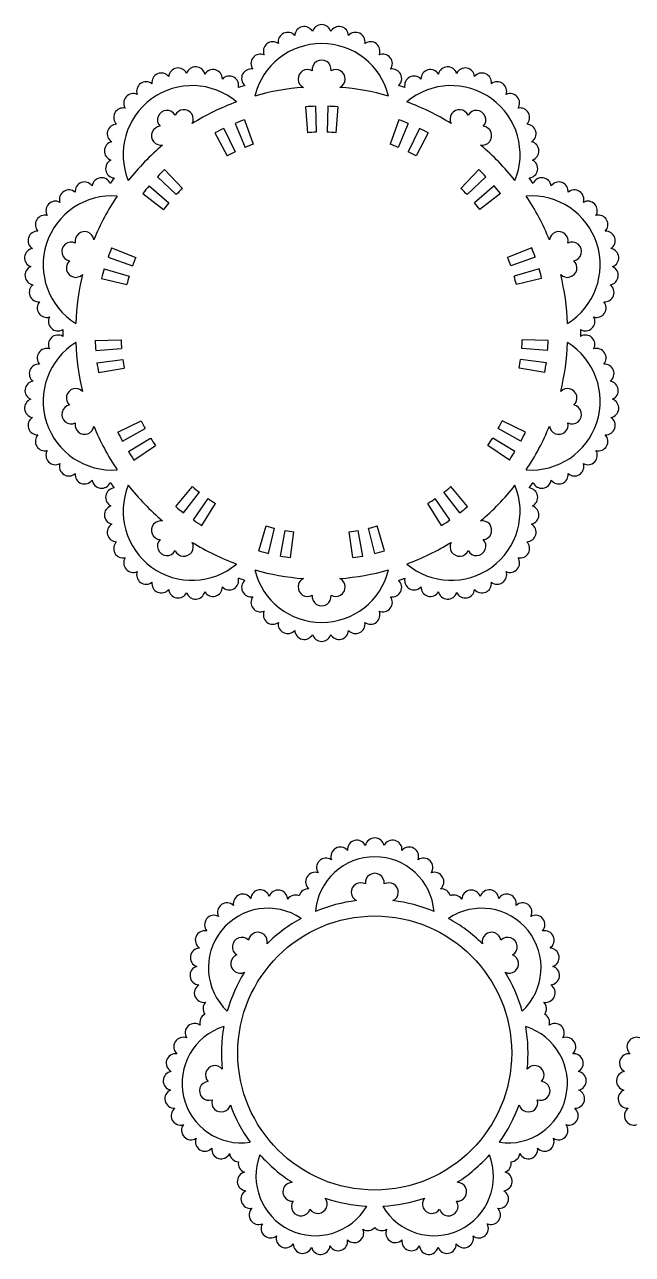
# Model space of a CAD drawing. Extents: x -1148 to -591, y -398 to -134.
# Drawn here: x -1148.2 to -1019.5, y -396.3 to -136 of the extents above; entities that cross this region are included whole.
import ezdxf

# ---------------------------------------------------------------- set-up
doc = ezdxf.new("R2010")
doc.units = 0
doc.layers.get('0').update_dxf_attribs({"linetype": 'CONTINUOUS'})

msp = doc.modelspace()

# ---------------------------------------------------------------- linework, layer by layer
for p, q in [((-1101.550486, -148.943117), (-1102.912546, -149.385678)), ((-1067.666352, -149.385678), (-1069.028413, -148.943117)), ((-1088.699178, -153.427978), (-1088.30848, -158.914083)), ((-1086.58723, -153.324265), (-1086.438526, -158.822255)), ((-1083.991668, -153.324265), (-1084.140373, -158.822255)), ((-1081.879721, -153.427978), (-1082.270419, -158.914083)), ((-1105.991253, -158.000421), (-1103.619171, -162.962601)), ((-1103.620089, -156.944711), (-1101.519703, -162.027858)), ((-1101.648545, -156.180451), (-1099.774065, -161.351169)), ((-1068.930354, -156.180451), (-1070.804833, -161.351169)), ((-1066.95881, -156.944711), (-1069.059195, -162.027858)), ((-1064.587646, -158.000421), (-1066.959727, -162.962601)), ((-1107.87843, -158.954174), (-1105.290109, -163.80707)), ((-1062.700469, -158.954174), (-1065.28879, -163.80707)), ((-1129.223456, -168.501673), (-1130.065256, -169.66031)), ((-1120.078976, -168.235751), (-1116.092676, -172.025133)), ((-1118.588733, -166.735665), (-1114.77319, -170.696932)), ((-1051.990165, -166.735665), (-1055.805708, -170.696932)), ((-1050.499923, -168.235751), (-1054.486223, -172.025133)), ((-1040.513643, -169.66031), (-1041.355442, -168.501673)), ((-1121.815746, -170.164629), (-1117.630441, -173.732994)), ((-1048.763153, -170.164629), (-1052.948458, -173.732994)), ((-1123.151841, -171.80351), (-1118.813442, -175.184086)), ((-1047.427058, -171.80351), (-1051.765457, -175.184086)), ((-1129.771173, -183.268529), (-1124.674309, -185.335405)), ((-1040.807726, -183.268529), (-1045.90459, -185.335405)), ((-1130.522437, -185.245061), (-1125.339491, -187.08546)), ((-1040.056461, -185.245061), (-1045.239408, -187.08546)), ((-1131.878501, -189.754218), (-1126.540172, -191.077942)), ((-1131.32451, -187.713588), (-1126.049659, -189.271134)), ((-1039.254389, -187.713588), (-1044.529239, -189.271134)), ((-1038.700398, -189.754218), (-1044.038726, -191.077942)), ((-1140.115129, -200.59064), (-1140.115129, -202.022795)), ((-1133.262318, -202.920359), (-1127.765427, -202.735463)), ((-1037.31658, -202.920359), (-1042.813472, -202.735463)), ((-1030.463769, -200.59064), (-1030.463769, -202.022795)), ((-1133.144704, -205.031578), (-1127.66129, -204.604771)), ((-1037.434195, -205.031578), (-1042.917609, -204.604771)), ((-1132.873394, -207.612921), (-1127.421067, -206.890336)), ((-1037.705505, -207.612921), (-1043.157832, -206.890336)), ((-1132.549491, -209.702459), (-1127.134278, -208.740447)), ((-1038.029408, -209.702459), (-1043.444621, -208.740447)), ((-1128.458519, -222.293176), (-1123.512063, -219.888478)), ((-1042.12038, -222.293176), (-1047.066836, -219.888478)), ((-1127.492363, -224.174033), (-1122.656612, -221.55382)), ((-1126.194582, -226.421855), (-1121.507535, -223.544079)), ((-1044.384317, -226.421855), (-1049.071363, -223.544079)), ((-1043.086536, -224.174033), (-1047.922286, -221.55382)), ((-1125.04879, -228.199), (-1120.493032, -225.117592)), ((-1045.530109, -228.199), (-1050.085866, -225.117592)), ((-1130.065256, -232.953125), (-1129.223456, -234.111763)), ((-1116.190395, -238.037244), (-1112.649662, -233.828538)), ((-1054.388504, -238.037244), (-1057.929237, -233.828538)), ((-1041.355442, -234.111763), (-1040.513643, -232.953125)), ((-1114.542754, -239.362521), (-1111.190813, -235.00196)), ((-1112.442901, -240.888154), (-1109.331568, -236.352781)), ((-1058.135998, -240.888154), (-1061.247331, -236.352781)), ((-1056.036144, -239.362521), (-1059.388086, -235.00196)), ((-1110.673338, -242.04562), (-1107.764768, -237.377621)), ((-1059.905561, -242.04562), (-1062.814131, -237.377621)), ((-1098.579217, -247.43027), (-1097.056431, -242.14528)), ((-1096.534984, -247.970815), (-1095.246433, -242.623887)), ((-1093.996141, -248.510463), (-1092.998499, -243.1017)), ((-1091.908781, -248.848115), (-1091.150316, -243.400663)), ((-1078.670118, -248.848115), (-1079.428583, -243.400663)), ((-1076.582758, -248.510463), (-1077.5804, -243.1017)), ((-1074.043915, -247.970815), (-1075.332466, -242.623887)), ((-1071.999682, -247.43027), (-1073.522467, -242.14528)), ((-1101.550486, -253.670318), (-1102.912546, -253.227758)), ((-1069.028413, -253.670318), (-1067.666352, -253.227758))]:
    msp.add_line(p, q)
msp.add_circle((-1074.044461, -353.690613), 29)
for centre, radius, start, end in [((-1092.487995, -139.685166), 2, 41.037374, 190.391197), ((-1088.981284, -138.458115), 2, 28.180232, 177.534054), ((-1085.289449, -138.042145), 2, 15.323089, 164.676911), ((-1081.597614, -138.458115), 2, 2.465946, 151.819768), ((-1078.090904, -139.685166), 2, 349.608803, 138.962626), ((-1085.289449, -154.6331), 14.590955, 13.791641, 166.208359), ((-1095.633741, -141.661769), 2, 53.894517, 203.24834), ((-1074.945158, -141.661769), 2, 336.75166, 126.105483), ((-1098.260781, -144.288809), 2, 66.75166, 216.105483), ((-1072.318118, -144.288809), 2, 323.894517, 113.24834), ((-1115.685943, -147.222636), 2, 25.608803, 174.962626), ((-1111.979163, -146.972719), 2, 12.75166, 162.105483), ((-1108.309708, -147.553903), 2, 359.894517, 149.24834), ((-1100.237384, -147.434555), 2, 79.608803, 228.962626), ((-1088.275834, -147.536423), 2, 59.883195, 244.037005), ((-1085.289449, -145.545107), 2, 352.492614, 187.507386), ((-1082.303064, -147.536423), 2, 295.962995, 120.116805), ((-1070.341515, -147.434555), 2, 311.037374, 100.391197), ((-1062.269191, -147.553903), 2, 30.75166, 180.105483), ((-1058.599736, -146.972719), 2, 17.894517, 167.24834), ((-1054.892956, -147.222636), 2, 5.037374, 154.391197), ((-1122.475432, -150.124603), 2, 51.323089, 200.676911), ((-1119.244174, -148.291124), 2, 38.465946, 187.819768), ((-1104.86158, -148.937047), 2, 347.037374, 136.391197), ((-1065.717319, -148.937047), 2, 43.608803, 192.962626), ((-1051.334725, -148.291124), 2, 352.180232, 141.534054), ((-1048.103466, -150.124603), 2, 339.323089, 128.676911), ((-1112.723513, -163.546968), 14.590955, 49.791641, 202.208359), ((-1125.217689, -152.631136), 2, 64.180232, 213.534054), ((-1085.289449, -201.306718), 52.115431, 94.249747, 105.777472), ((-1085.289449, -201.306718), 52.115431, 74.222528, 85.750253), ((-1057.855385, -163.546968), 14.590955, 337.791641, 130.208359), ((-1045.36121, -152.631136), 2, 326.465946, 115.819768), ((-1085.289449, -201.306718), 52.115431, 110.222528, 121.750253), ((-1085.289449, -201.306718), 48, 91.549301, 94.073495), ((-1085.289449, -201.306718), 48, 85.926505, 88.450699), ((-1085.289449, -201.306718), 52.115431, 58.249747, 69.777472), ((-1127.333435, -155.685034), 2, 77.037374, 226.391197), ((-1118.065302, -156.194627), 2, 28.492614, 223.507386), ((-1114.478799, -156.050283), 2, 331.962995, 156.116805), ((-1056.100099, -156.050283), 2, 23.883195, 208.037005), ((-1052.513597, -156.194627), 2, 316.492614, 151.507386), ((-1043.245464, -155.685034), 2, 313.608803, 102.962626), ((-1128.716578, -159.133163), 2, 89.894517, 239.24834), ((-1119.310872, -159.560989), 2, 95.883195, 280.037005), ((-1085.289449, -201.306718), 48, 115.549301, 118.073495), ((-1085.289449, -201.306718), 48, 109.926505, 112.450699), ((-1085.289449, -201.306718), 48, 67.549301, 70.073495), ((-1085.289449, -201.306718), 48, 61.926505, 64.450699), ((-1051.268027, -159.560989), 2, 259.962995, 84.116805), ((-1041.86232, -159.133163), 2, 300.75166, 90.105483), ((-1129.297763, -162.802618), 2, 102.75166, 252.105483), ((-1085.289449, -201.306718), 42.5, 109.926505, 112.450699), ((-1085.289449, -201.306718), 42.5, 91.549301, 94.073495), ((-1085.289449, -201.306718), 42.5, 85.926505, 88.450699), ((-1085.289449, -201.306718), 42.5, 67.549301, 70.073495), ((-1041.281136, -162.802618), 2, 287.894517, 77.24834), ((-1085.289449, -201.306718), 52.115431, 130.249747, 141.777472), ((-1085.289449, -201.306718), 42.5, 115.549301, 118.073495), ((-1085.289449, -201.306718), 42.5, 61.926505, 64.450699), ((-1085.289449, -201.306718), 52.115431, 38.222528, 49.750253), ((-1129.047845, -166.509398), 2, 115.608803, 264.962626), ((-1041.531053, -166.509398), 2, 275.037374, 64.391197), ((-1131.905756, -170.442973), 2, 23.037374, 172.391197), ((-1085.289449, -201.306718), 48, 133.926505, 136.450699), ((-1085.289449, -201.306718), 48, 43.549301, 46.073495), ((-1038.673143, -170.442973), 2, 7.608803, 156.962626), ((-1138.818605, -173.037409), 2, 48.75166, 198.105483), ((-1135.508342, -171.350746), 2, 35.894517, 185.24834), ((-1085.289449, -201.306718), 48, 139.549301, 142.073495), ((-1085.289449, -201.306718), 42.5, 133.926505, 136.450699), ((-1085.289449, -201.306718), 42.5, 43.549301, 46.073495), ((-1085.289449, -201.306718), 48, 37.926505, 40.450699), ((-1035.070557, -171.350746), 2, 354.75166, 144.105483), ((-1031.760294, -173.037409), 2, 341.894517, 131.24834), ((-1129.678697, -186.883777), 14.590955, 85.791641, 238.208359), ((-1141.670555, -175.418387), 2, 61.608803, 210.962626), ((-1085.289449, -201.306718), 52.115431, 146.222528, 157.750253), ((-1085.289449, -201.306718), 42.5, 139.549301, 142.073495), ((-1085.289449, -201.306718), 42.5, 37.926505, 40.450699), ((-1040.900201, -186.883777), 14.590955, 301.791641, 94.208359), ((-1085.289449, -201.306718), 52.115431, 22.249747, 33.777472), ((-1028.908344, -175.418387), 2, 329.037374, 118.391197), ((-1143.921183, -178.374288), 2, 74.465946, 223.819768), ((-1026.657716, -178.374288), 2, 316.180232, 105.534054), ((-1145.457634, -181.75689), 2, 87.323089, 236.676911), ((-1138.321893, -184.075432), 2, 64.492614, 259.507386), ((-1135.505195, -181.850562), 2, 7.962995, 192.116805), ((-1035.073704, -181.850562), 2, 347.883195, 172.037005), ((-1032.257006, -184.075432), 2, 280.492614, 115.507386), ((-1025.121265, -181.75689), 2, 303.323089, 92.676911), ((-1146.202863, -185.396575), 2, 100.180232, 249.534054), ((-1085.289449, -201.306718), 48, 157.926505, 160.450699), ((-1085.289449, -201.306718), 48, 19.549301, 22.073495), ((-1024.376036, -185.396575), 2, 290.465946, 79.819768), ((-1146.119501, -189.110835), 2, 113.037374, 262.391197), ((-1137.350882, -187.531004), 2, 131.883195, 316.037005), ((-1085.289449, -201.306718), 42.5, 157.926505, 160.450699), ((-1085.289449, -201.306718), 42.5, 19.549301, 22.073495), ((-1033.228016, -187.531004), 2, 223.962995, 48.116805), ((-1024.459398, -189.110835), 2, 277.608803, 66.962626), ((-1085.289449, -201.306718), 52.115431, 166.249747, 177.777472), ((-1085.289449, -201.306718), 48, 163.549301, 166.073495), ((-1085.289449, -201.306718), 42.5, 163.549301, 166.073495), ((-1085.289449, -201.306718), 42.5, 13.926505, 16.450699), ((-1085.289449, -201.306718), 48, 13.926505, 16.450699), ((-1085.289449, -201.306718), 52.115431, 2.222528, 13.750253), ((-1145.211728, -192.713421), 2, 125.894517, 275.24834), ((-1025.36717, -192.713421), 2, 264.75166, 54.105483), ((-1143.525065, -196.023684), 2, 138.75166, 288.105483), ((-1027.053834, -196.023684), 2, 251.894517, 41.24834), ((-1141.144087, -198.875634), 2, 151.608803, 300.962626), ((-1029.434812, -198.875634), 2, 239.037374, 28.391197), ((-1141.144087, -203.737801), 2, 59.037374, 208.391197), ((-1085.289449, -201.306718), 48, 181.926505, 184.450699), ((-1085.289449, -201.306718), 42.5, 181.926505, 184.450699), ((-1085.289449, -201.306718), 42.5, 355.549301, 358.073495), ((-1085.289449, -201.306718), 48, 355.549301, 358.073495), ((-1029.434812, -203.737801), 2, 331.608803, 120.962626), ((-1143.525065, -206.589752), 2, 71.894517, 221.24834), ((-1129.678697, -215.729659), 14.590955, 121.791641, 274.208359), ((-1085.289449, -201.306718), 52.115431, 182.222528, 193.750253), ((-1040.900201, -215.729659), 14.590955, 265.791641, 58.208359), ((-1085.289449, -201.306718), 52.115431, 346.249747, 357.777472), ((-1027.053834, -206.589752), 2, 318.75166, 108.105483), ((-1145.211728, -209.900015), 2, 84.75166, 234.105483), ((-1085.289449, -201.306718), 48, 187.549301, 190.073495), ((-1085.289449, -201.306718), 42.5, 187.549301, 190.073495), ((-1085.289449, -201.306718), 42.5, 349.926505, 352.450699), ((-1085.289449, -201.306718), 48, 349.926505, 352.450699), ((-1025.36717, -209.900015), 2, 305.894517, 95.24834), ((-1146.119501, -213.502601), 2, 97.608803, 246.962626), ((-1137.350882, -215.082432), 2, 43.962995, 228.116805), ((-1033.228016, -215.082432), 2, 311.883195, 136.037005), ((-1024.459398, -213.502601), 2, 293.037374, 82.391197), ((-1146.202863, -217.216861), 2, 110.465946, 259.819768), ((-1024.376036, -217.216861), 2, 280.180232, 69.534054), ((-1138.321893, -218.538003), 2, 100.492614, 295.507386), ((-1032.257006, -218.538003), 2, 244.492614, 79.507386), ((-1145.457634, -220.856546), 2, 123.323089, 272.676911), ((-1135.505195, -220.762874), 2, 167.883195, 352.037005), ((-1085.289449, -201.306718), 52.115431, 202.249747, 213.777472), ((-1085.289449, -201.306718), 42.5, 205.926505, 208.450699), ((-1085.289449, -201.306718), 42.5, 331.549301, 334.073495), ((-1085.289449, -201.306718), 52.115431, 326.222528, 337.750253), ((-1035.073704, -220.762874), 2, 187.962995, 12.116805), ((-1025.121265, -220.856546), 2, 267.323089, 56.676911), ((-1143.921183, -224.239148), 2, 136.180232, 285.534054), ((-1085.289449, -201.306718), 48, 205.926505, 208.450699), ((-1085.289449, -201.306718), 42.5, 211.549301, 214.073495), ((-1085.289449, -201.306718), 42.5, 325.926505, 328.450699), ((-1085.289449, -201.306718), 48, 331.549301, 334.073495), ((-1026.657716, -224.239148), 2, 254.465946, 43.819768), ((-1141.670555, -227.195048), 2, 149.037374, 298.391197), ((-1085.289449, -201.306718), 48, 211.549301, 214.073495), ((-1085.289449, -201.306718), 48, 325.926505, 328.450699), ((-1028.908344, -227.195048), 2, 241.608803, 30.962626), ((-1138.818605, -229.576026), 2, 161.894517, 311.24834), ((-1031.760294, -229.576026), 2, 228.75166, 18.105483), ((-1135.508342, -231.26269), 2, 174.75166, 324.105483), ((-1035.070557, -231.26269), 2, 215.894517, 5.24834), ((-1131.905756, -232.170462), 2, 187.608803, 336.962626), ((-1129.047845, -236.104038), 2, 95.037374, 244.391197), ((-1112.723513, -239.066468), 14.590955, 157.791641, 310.208359), ((-1085.289449, -201.306718), 52.115431, 218.222528, 229.750253), ((-1085.289449, -201.306718), 42.5, 229.926505, 232.450699), ((-1057.855385, -239.066468), 14.590955, 229.791641, 22.208359), ((-1085.289449, -201.306718), 42.5, 307.549301, 310.073495), ((-1085.289449, -201.306718), 52.115431, 310.249747, 321.777472), ((-1041.531053, -236.104038), 2, 295.608803, 84.962626), ((-1038.673143, -232.170462), 2, 203.037374, 352.391197), ((-1085.289449, -201.306718), 42.5, 235.549301, 238.073495), ((-1085.289449, -201.306718), 42.5, 301.926505, 304.450699), ((-1129.297763, -239.810818), 2, 107.894517, 257.24834), ((-1085.289449, -201.306718), 48, 229.926505, 232.450699), ((-1085.289449, -201.306718), 48, 307.549301, 310.073495), ((-1041.281136, -239.810818), 2, 282.75166, 72.105483), ((-1128.716578, -243.480273), 2, 120.75166, 270.105483), ((-1119.310872, -243.052447), 2, 79.962995, 264.116805), ((-1085.289449, -201.306718), 48, 235.549301, 238.073495), ((-1085.289449, -201.306718), 48, 301.926505, 304.450699), ((-1051.268027, -243.052447), 2, 275.883195, 100.037005), ((-1041.86232, -243.480273), 2, 269.894517, 59.24834), ((-1085.289449, -201.306718), 42.5, 253.926505, 256.450699), ((-1085.289449, -201.306718), 42.5, 259.549301, 262.073495), ((-1085.289449, -201.306718), 42.5, 277.926505, 280.450699), ((-1085.289449, -201.306718), 42.5, 283.549301, 286.073495), ((-1127.333435, -246.928401), 2, 133.608803, 282.962626), ((-1118.065302, -246.418809), 2, 136.492614, 331.507386), ((-1114.478799, -246.563153), 2, 203.883195, 28.037005), ((-1085.289449, -201.306718), 52.115431, 238.249747, 249.777472), ((-1085.289449, -201.306718), 52.115431, 290.222528, 301.750253), ((-1056.100099, -246.563153), 2, 151.962995, 336.116805), ((-1052.513597, -246.418809), 2, 208.492614, 43.507386), ((-1043.245464, -246.928401), 2, 257.037374, 46.391197), ((-1125.217689, -249.9823), 2, 146.465946, 295.819768), ((-1085.289449, -201.306718), 48, 253.926505, 256.450699), ((-1085.289449, -201.306718), 48, 259.549301, 262.073495), ((-1085.289449, -201.306718), 48, 277.926505, 280.450699), ((-1085.289449, -201.306718), 48, 283.549301, 286.073495), ((-1045.36121, -249.9823), 2, 244.180232, 33.534054), ((-1122.475432, -252.488832), 2, 159.323089, 308.676911), ((-1085.289449, -201.306718), 52.115431, 254.222528, 265.750253), ((-1085.289449, -247.980335), 14.590955, 193.791641, 346.208359), ((-1085.289449, -201.306718), 52.115431, 274.249747, 285.777472), ((-1048.103466, -252.488832), 2, 231.323089, 20.676911), ((-1119.244174, -254.322312), 2, 172.180232, 321.534054), ((-1108.309708, -255.059532), 2, 210.75166, 0.105483), ((-1104.86158, -253.676389), 2, 223.608803, 12.962626), ((-1100.237384, -255.178881), 2, 131.037374, 280.391197), ((-1088.275834, -255.077013), 2, 115.962995, 300.116805), ((-1082.303064, -255.077013), 2, 239.883195, 64.037005), ((-1070.341515, -255.178881), 2, 259.608803, 48.962626), ((-1065.717319, -253.676389), 2, 167.037374, 316.391197), ((-1062.269191, -255.059532), 2, 179.894517, 329.24834), ((-1051.334725, -254.322312), 2, 218.465946, 7.819768), ((-1115.685943, -255.3908), 2, 185.037374, 334.391197), ((-1111.979163, -255.640717), 2, 197.894517, 347.24834), ((-1098.260781, -258.324627), 2, 143.894517, 293.24834), ((-1085.289449, -257.068329), 2, 172.492614, 7.507386), ((-1072.318118, -258.324627), 2, 246.75166, 36.105483), ((-1058.599736, -255.640717), 2, 192.75166, 342.105483), ((-1054.892956, -255.3908), 2, 205.608803, 354.962626), ((-1095.633741, -260.951667), 2, 156.75166, 306.105483), ((-1074.945158, -260.951667), 2, 233.894517, 23.24834), ((-1092.487995, -262.92827), 2, 169.608803, 318.962626), ((-1078.090904, -262.92827), 2, 221.037374, 10.391197), ((-1088.981284, -264.155321), 2, 182.465946, 331.819768), ((-1085.289449, -264.571291), 2, 195.323089, 344.676911), ((-1081.597614, -264.155321), 2, 208.180232, 357.534054), ((-1077.820878, -310.655168), 2, 25.277207, 184.722793), ((-1074.044461, -310.157993), 2, 10.277207, 169.722793), ((-1070.268044, -310.655168), 2, 355.277207, 154.722793), ((-1074.044461, -324.748949), 12.590955, 4.579722, 175.420278), ((-1081.339939, -312.112811), 2, 40.277207, 199.722793), ((-1066.748983, -312.112811), 2, 340.277207, 139.722793), ((-1084.361824, -314.431585), 2, 55.277207, 214.722793), ((-1063.727097, -314.431585), 2, 325.277207, 124.722793), ((-1086.680599, -317.453471), 2, 70.277207, 229.722793), ((-1074.044461, -317.660955), 2, 352.492614, 187.507386), ((-1061.408323, -317.453471), 2, 310.277207, 109.722793), ((-1102.00264, -322.063443), 2, 31.705779, 191.151364), ((-1098.305634, -321.14657), 2, 16.705779, 176.151364), ((-1094.497296, -321.217794), 2, 1.705779, 161.151364), ((-1088.138242, -320.972532), 2, 85.277207, 164.208857), ((-1077.030846, -319.652272), 2, 59.883195, 244.037005), ((-1071.058076, -319.652272), 2, 295.962995, 120.116805), ((-1059.95068, -320.972532), 2, 15.791143, 94.722793), ((-1053.591626, -321.217794), 2, 18.848636, 178.294221), ((-1049.783288, -321.14657), 2, 3.848636, 163.294221), ((-1046.086282, -322.063443), 2, 348.848636, 148.294221), ((-1105.336369, -323.90593), 2, 46.705779, 206.151364), ((-1090.837158, -322.272262), 2, 67.219714, 146.151364), ((-1074.044461, -353.690613), 32.470671, 96.830761, 112.738502), ((-1074.044461, -353.690613), 32.470671, 67.261498, 83.169239), ((-1057.251763, -322.272262), 2, 33.848636, 112.780286), ((-1042.752553, -323.90593), 2, 333.848636, 133.294221), ((-1108.079633, -326.548469), 2, 61.705779, 221.151364), ((-1096.671965, -335.645781), 12.590955, 56.008294, 226.848849), ((-1074.044461, -353.690613), 32.470671, 118.690069, 134.59781), ((-1051.416957, -335.645781), 12.590955, 313.151151, 123.991706), ((-1074.044461, -353.690613), 32.470671, 45.40219, 61.309931), ((-1040.009288, -326.548469), 2, 318.848636, 118.294221), ((-1110.045484, -329.810974), 2, 76.705779, 236.151364), ((-1038.043438, -329.810974), 2, 303.848636, 103.294221), ((-1102.213582, -331.226489), 2, 43.921185, 238.935958), ((-1098.794727, -330.133205), 2, 347.391566, 171.545376), ((-1049.294194, -330.133205), 2, 8.454624, 192.608434), ((-1045.87534, -331.226489), 2, 301.064042, 136.078815), ((-1111.099952, -333.471112), 2, 91.705779, 251.151364), ((-1102.518688, -334.802904), 2, 111.311766, 295.465577), ((-1045.570233, -334.802904), 2, 244.534423, 68.688234), ((-1036.98897, -333.471112), 2, 288.848636, 88.294221), ((-1111.171176, -337.279449), 2, 106.705779, 266.151364), ((-1036.917746, -337.279449), 2, 273.848636, 73.294221), ((-1074.044461, -353.690613), 32.470671, 148.259333, 164.167074), ((-1074.044461, -353.690613), 32.470671, 15.832926, 31.740667), ((-1110.254302, -340.976455), 2, 121.705779, 281.151364), ((-1037.834619, -340.976455), 2, 258.848636, 58.294221), ((-1108.411815, -344.310184), 2, 136.705779, 215.637429), ((-1039.677106, -344.310184), 2, 324.362571, 43.294221), ((-1109.078393, -347.230651), 2, 118.648286, 197.579936), ((-1039.010529, -347.230651), 2, 342.420064, 61.351714), ((-1102.260497, -360.130739), 12.590955, 107.436865, 278.277421), ((-1112.184867, -349.434812), 2, 53.13435, 212.579936), ((-1074.044461, -353.690613), 32.470671, 170.118641, 186.026382), ((-1045.828425, -360.130739), 12.590955, 261.722579, 72.563135), ((-1074.044461, -353.690613), 32.470671, 353.973618, 9.881359), ((-1035.904054, -349.434812), 2, 327.420064, 126.86565), ((-1114.615012, -352.367883), 2, 68.13435, 227.579936), ((-1033.47391, -352.367883), 2, 312.420064, 111.86565), ((-1018.629718, -352.367883), 2, 68.13435, 227.579936), ((-1116.203217, -355.82998), 2, 83.13435, 242.579936), ((-1031.885704, -355.82998), 2, 297.420064, 96.86565), ((-1020.217923, -355.82998), 2, 83.13435, 242.579936), ((-1107.893923, -358.353347), 2, 38.820137, 222.973948), ((-1040.194999, -358.353347), 2, 317.026052, 141.179863), ((-1116.841249, -359.585166), 2, 98.13435, 257.579936), ((-1031.247673, -359.585166), 2, 282.420064, 81.86565), ((-1020.855955, -359.585166), 2, 98.13435, 257.579936), ((-1116.485627, -363.377532), 2, 113.13435, 272.579936), ((-1109.17078, -361.707966), 2, 95.349756, 290.364529), ((-1038.918142, -361.707966), 2, 249.635471, 84.650244), ((-1031.603295, -363.377532), 2, 267.420064, 66.86565), ((-1020.500333, -363.377532), 2, 113.13435, 272.579936), ((-1106.564857, -364.176367), 2, 162.740338, 346.894148), ((-1041.524065, -364.176367), 2, 193.105852, 17.259662), ((-1115.160585, -366.948635), 2, 128.13435, 287.579936), ((-1074.044461, -353.690613), 32.470671, 199.687904, 215.595645), ((-1074.044461, -353.690613), 32.470671, 324.404355, 340.312096), ((-1032.928336, -366.948635), 2, 252.420064, 51.86565), ((-1019.175291, -366.948635), 2, 128.13435, 287.579936), ((-1112.956424, -370.055109), 2, 143.13435, 302.579936), ((-1035.132497, -370.055109), 2, 237.420064, 36.86565), ((-1110.023353, -372.485254), 2, 158.13435, 317.579936), ((-1038.065568, -372.485254), 2, 222.420064, 21.86565), ((-1106.561257, -374.073459), 2, 173.13435, 332.579936), ((-1041.527665, -374.073459), 2, 207.420064, 6.86565), ((-1102.80607, -374.711491), 2, 188.13435, 267.066), ((-1100.938362, -377.053524), 2, 170.076857, 249.008507), ((-1086.601778, -379.766152), 12.590955, 158.865436, 329.705992), ((-1074.044461, -353.690613), 32.470671, 221.547212, 237.454953), ((-1061.487143, -379.766152), 12.590955, 210.294008, 21.134564), ((-1074.044461, -353.690613), 32.470671, 302.545047, 318.452788), ((-1047.15056, -377.053524), 2, 290.991493, 9.923143), ((-1045.282851, -374.711491), 2, 272.934, 351.86565), ((-1101.151935, -380.856535), 2, 104.562921, 264.008507), ((-1046.936987, -380.856535), 2, 275.991493, 75.437079), ((-1091.503784, -383.062355), 2, 90.248709, 274.402519), ((-1056.585138, -383.062355), 2, 265.597481, 89.751291), ((-1100.373938, -384.585239), 2, 119.562921, 279.008507), ((-1089.677144, -386.152213), 2, 146.778328, 341.793101), ((-1086.122504, -385.653843), 2, 214.168909, 38.32272), ((-1074.044461, -353.690613), 32.470671, 251.116475, 267.024216), ((-1074.044461, -353.690613), 32.470671, 272.975784, 288.883525), ((-1061.966418, -385.653843), 2, 141.67728, 325.831091), ((-1058.411778, -386.152213), 2, 198.206899, 33.221672), ((-1047.714984, -384.585239), 2, 260.991493, 60.437079), ((-1098.657391, -387.985529), 2, 134.562921, 294.008507), ((-1049.43153, -387.985529), 2, 245.991493, 45.437079), ((-1096.119275, -390.825683), 2, 149.562921, 309.008507), ((-1051.969647, -390.825683), 2, 230.991493, 30.437079), ((-1092.932557, -392.912148), 2, 164.562921, 324.008507), ((-1078.382401, -391.821765), 2, 224.562921, 24.008507), ((-1075.542247, -389.283648), 2, 239.562921, 318.494572), ((-1072.546675, -389.283648), 2, 221.505428, 300.437079), ((-1069.706521, -391.821765), 2, 155.991493, 315.437079), ((-1055.156365, -392.912148), 2, 215.991493, 15.437079), ((-1089.314406, -394.102735), 2, 179.562921, 339.008507), ((-1085.511395, -394.316308), 2, 194.562921, 354.008507), ((-1081.782691, -393.538311), 2, 209.562921, 9.008507), ((-1066.30623, -393.538311), 2, 170.991493, 330.437079), ((-1062.577527, -394.316308), 2, 185.991493, 345.437079), ((-1058.774515, -394.102735), 2, 200.991493, 0.437079)]:
    msp.add_arc(centre, radius, start, end)

doc.saveas('drawing.dxf')
